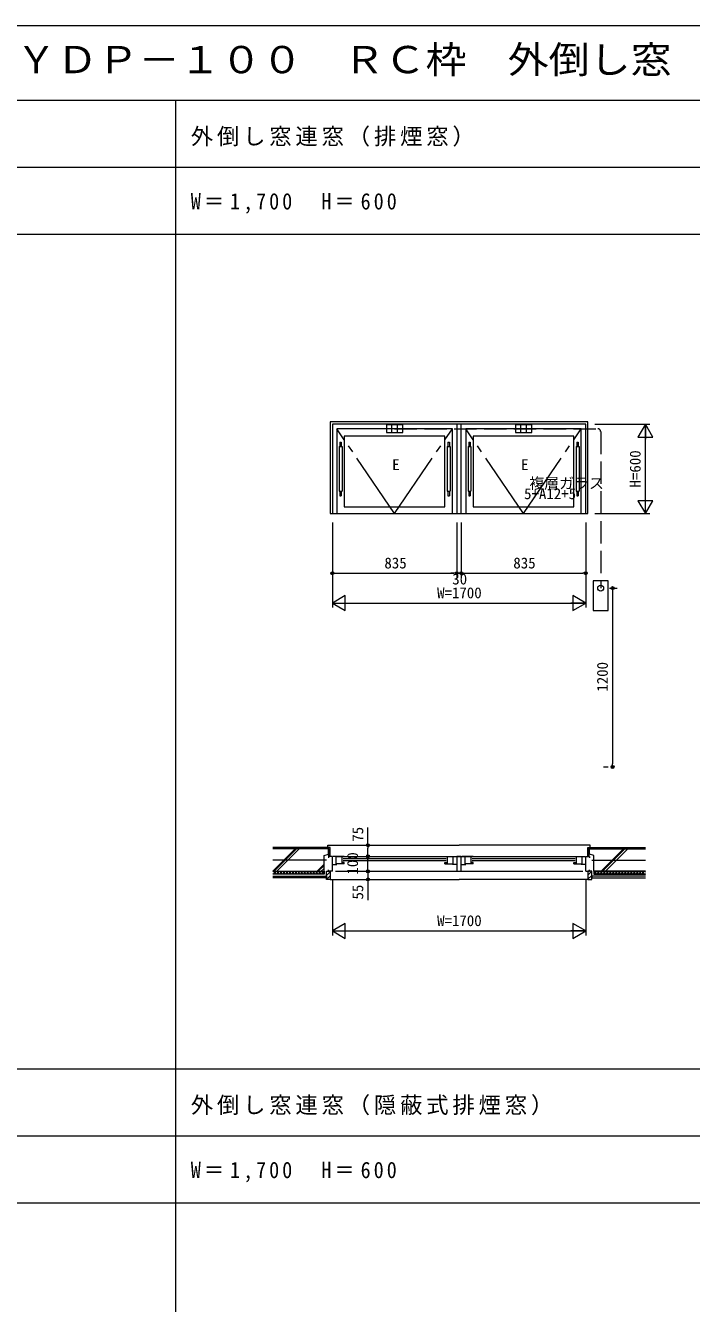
# Model space of a CAD drawing. Units: millimetres, scale not verified. Extents: x -14862 to 13831, y -10512 to 9500.
# Drawn here: x -10158 to -5691, y 925 to 9500 of the extents above; entities that cross this region are included whole.
import ezdxf
from ezdxf.enums import TextEntityAlignment as Align

# ---------------------------------------------------------------- set-up
doc = ezdxf.new("R2010")
doc.units = ezdxf.units.MM
doc.header["$LTSCALE"] = 50
doc.linetypes.add('CHAIN2', pattern=[12, 9, -1, 1, -1])
doc.linetypes.add('DASHED3', pattern=[4, 3, -1])
doc.layers.add('0-0_0', color=7, linetype='Continuous')
for name, color, linetype, lineweight in [('0-2_YKK_ZWAK', 7, 'Continuous', 9), ('0-3_YKK_11', 2, 'Continuous', 9), ('0-4_YKK_12', 7, 'Continuous', 9), ('0-5_YSS_K', 4, 'Continuous', 9), ('0-6_YKK_13', 3, 'Continuous', 9), ('0-7_YKK_D', 4, 'Continuous', 9)]:
    doc.layers.add(name, color=color, linetype=linetype, lineweight=lineweight)
doc.styles.add('ＭＳ ゴシック', font='')
doc.styles.get('ＭＳ ゴシック').set_extended_font_data('MS Gothic')

msp = doc.modelspace()

# ---------------------------------------------------------------- linework, layer by layer
at = {"layer": '0-2_YKK_ZWAK'}
for p, q in [((-14850, 9500), (13831.02, 9500)), ((-14850, 9000), (13650, 9000)), ((-9150, -10500), (-9150, 9000)), ((-14850, 8550), (13650, 8550)), ((-14850, 8100), (13650, 8100)), ((-14850, 2500), (13650, 2500)), ((-14850, 2050), (13650, 2050)), ((-14850, 1600), (13650, 1600))]:
    msp.add_line(p, q, dxfattribs=at)
at = {"layer": '0-3_YKK_11'}
for p, q in [((-6340, 6825), (-5970, 6825)), ((-6000, 6825), (-6050, 6738.4)), ((-5950, 6738.4), (-6000, 6825)), ((-6000, 6825), (-6000, 6725)), ((-6000, 6226), (-6000, 6824)), ((-6050, 6738.4), (-5950, 6738.4)), ((-6050, 6311.6), (-6000, 6225)), ((-5950, 6311.6), (-6050, 6311.6)), ((-6000, 6225), (-6000, 6325)), ((-6000, 6225), (-5950, 6311.6)), ((-6340, 6225), (-5970, 6225)), ((-8100, 6165), (-8100, 5595)), ((-8100, 6165), (-8100, 5795)), ((-7265, 6165), (-7265, 5795)), ((-7265, 6165), (-7265, 5795)), ((-7235, 6165), (-7235, 5795)), ((-7235, 6165), (-7235, 5795)), ((-6400, 6165), (-6400, 5595)), ((-6400, 6165), (-6400, 5795)), ((-8100, 5825), (-8080, 5825)), ((-8080, 5825), (-7285, 5825)), ((-7285, 5825), (-7305, 5825)), ((-7265, 5825), (-7285, 5825)), ((-7265, 5825), (-7285, 5825)), ((-7265, 5825), (-7235, 5825)), ((-7235, 5825), (-7215, 5825)), ((-7235, 5825), (-7215, 5825)), ((-7215, 5825), (-6420, 5825)), ((-7215, 5825), (-7195, 5825)), ((-6400, 5825), (-6420, 5825)), ((-8013.4, 5575), (-8013.4, 5675)), ((-6486.6, 5675), (-6486.6, 5575)), ((-6400, 5625), (-6486.6, 5675)), ((-6240, 5725), (-6190, 5725)), ((-6220, 5725), (-6220, 5705)), ((-6220, 5705), (-6220, 4545)), ((-8100, 5625), (-8000, 5625)), ((-8099, 5625), (-6401, 5625)), ((-6400, 5625), (-6500, 5625)), ((-6486.6, 5575), (-6400, 5625)), ((-6220, 4525), (-6220, 4545)), ((-6280, 4525), (-6250, 4525)), ((-7861, 4000), (-7861, 4117.71)), ((-7921, 4000), (-7891, 4000)), ((-7861, 4000), (-7861, 3980)), ((-7861, 3945), (-7861, 3980)), ((-7861, 3925), (-7861, 3945)), ((-7921, 3925), (-7891, 3925)), ((-7911, 3925), (-7891, 3925)), ((-7861, 3925), (-7861, 3905)), ((-7861, 3845), (-7861, 3905)), ((-7861, 3845), (-7861, 3865)), ((-7921, 3825), (-7891, 3825)), ((-7911, 3825), (-7891, 3825)), ((-7861, 3825), (-7861, 3845)), ((-7861, 3825), (-7861, 3845)), ((-7861, 3825), (-7861, 3770)), ((-8100, 3765), (-8100, 3395)), ((-8055, 3770), (-7831, 3770)), ((-6400, 3765), (-6400, 3395)), ((-8013.4, 3375), (-8013.4, 3475)), ((-6486.6, 3475), (-6486.6, 3375)), ((-6400, 3425), (-6486.6, 3475)), ((-8100, 3425), (-8013.4, 3375)), ((-8099, 3425), (-6401, 3425)), ((-6400, 3425), (-6500, 3425)), ((-6486.6, 3375), (-6400, 3425))]:
    msp.add_line(p, q, dxfattribs=at)
for points in [[(-8013.4, 5675), (-8100, 5625), (-8013.4, 5575)], [(-7861, 3770), (-7861, 3750), (-7861, 3632.29)], [(-8013.4, 3475), (-8100, 3425), (-8000, 3425)]]:
    msp.add_lwpolyline(points, dxfattribs=at)
for centre, radius in [((-8100, 5825), 10), ((-8100, 5825), 6.5), ((-7265, 5825), 10), ((-7265, 5825), 10), ((-7265, 5825), 6.5), ((-7265, 5825), 6.5), ((-7235, 5825), 10), ((-7235, 5825), 10), ((-7235, 5825), 6.5), ((-7235, 5825), 6.5), ((-6400, 5825), 10), ((-6400, 5825), 6.5), ((-6220, 5725), 10), ((-6220, 5725), 6.5), ((-6220, 4525), 10), ((-6220, 4525), 6.5), ((-7861, 4000), 10), ((-7861, 4000), 6.5), ((-7861, 3925), 10), ((-7861, 3925), 10), ((-7861, 3925), 6.5), ((-7861, 3925), 6.5), ((-7861, 3825), 10), ((-7861, 3825), 10), ((-7861, 3770), 10), ((-7861, 3825), 6.5), ((-7861, 3825), 6.5), ((-7861, 3770), 6.5)]:
    msp.add_circle(centre, radius, dxfattribs=at)
at = {"layer": '0-4_YKK_12'}
for p, q in [((-8115, 3985), (-8500, 3985)), ((-8123, 3977), (-8500, 3977)), ((-8350, 3975), (-8500, 3825)), ((-8125, 3975), (-8500, 3975)), ((-8341.51, 3975), (-8491.51, 3825)), ((-8321.72, 3975), (-8471.72, 3825)), ((-8445, 3985), (-8445, 3977)), ((-8435, 3985), (-8435, 3977)), ((-8335, 3985), (-8335, 3977)), ((-8325, 3985), (-8325, 3977)), ((-8225, 3985), (-8225, 3977)), ((-8215, 3985), (-8215, 3977)), ((-8130, 4000), (-7250, 4000)), ((-8130, 3985), (-8130, 4000)), ((-8125, 3940), (-8125, 3975)), ((-8123, 3925), (-8123, 3977)), ((-8115, 3925), (-8115, 3985)), ((-6370, 4000), (-7250, 4000)), ((-6385, 3985), (-6000, 3985)), ((-6385, 3925), (-6385, 3985)), ((-6377, 3977), (-6000, 3977)), ((-6377, 3925), (-6377, 3977)), ((-6375, 3975), (-6000, 3975)), ((-6375, 3940), (-6375, 3975)), ((-6370, 3985), (-6370, 4000)), ((-6296.98, 3825), (-6146.99, 3975)), ((-6288.5, 3825), (-6138.5, 3975)), ((-6285, 3985), (-6285, 3977)), ((-6275, 3985), (-6275, 3977)), ((-6268.7, 3825), (-6118.7, 3975)), ((-6175, 3985), (-6175, 3977)), ((-6165, 3985), (-6165, 3977)), ((-6065, 3985), (-6065, 3977)), ((-6055, 3985), (-6055, 3977)), ((-8155, 3873.02), (-8203.01, 3825)), ((-8155, 3864.53), (-8194.53, 3825)), ((-8155, 3930), (-8125, 3940)), ((-8155, 3825), (-8155, 3930)), ((-8115, 3925), (-8123, 3925)), ((-6385, 3925), (-6377, 3925)), ((-6345, 3930), (-6375, 3940)), ((-6345, 3825), (-6345, 3930)), ((-8500, 3825), (-8155, 3825)), ((-8495, 3825), (-8500, 3820)), ((-8495, 3805), (-8500, 3810)), ((-8155, 3805), (-8500, 3805)), ((-8500, 3792), (-8140, 3792)), ((-8140, 3780), (-8500, 3780)), ((-8475, 3825), (-8495, 3805)), ((-8475, 3805), (-8495, 3825)), ((-8455, 3825), (-8475, 3805)), ((-8455, 3805), (-8475, 3825)), ((-8435, 3825), (-8455, 3805)), ((-8435, 3805), (-8455, 3825)), ((-8415, 3825), (-8435, 3805)), ((-8415, 3805), (-8435, 3825)), ((-8395, 3825), (-8415, 3805)), ((-8395, 3805), (-8415, 3825)), ((-8375, 3825), (-8395, 3805)), ((-8375, 3805), (-8395, 3825)), ((-8355, 3825), (-8375, 3805)), ((-8355, 3805), (-8375, 3825)), ((-8335, 3825), (-8355, 3805)), ((-8335, 3805), (-8355, 3825)), ((-8315, 3825), (-8335, 3805)), ((-8315, 3805), (-8335, 3825)), ((-8295, 3825), (-8315, 3805)), ((-8295, 3805), (-8315, 3825)), ((-8275, 3825), (-8295, 3805)), ((-8275, 3805), (-8295, 3825)), ((-8255, 3825), (-8275, 3805)), ((-8255, 3805), (-8275, 3825)), ((-8235, 3825), (-8255, 3805)), ((-8235, 3805), (-8255, 3825)), ((-8215, 3825), (-8235, 3805)), ((-8215, 3805), (-8235, 3825)), ((-8195, 3825), (-8215, 3805)), ((-8195, 3805), (-8215, 3825)), ((-8175, 3825), (-8195, 3805)), ((-8175, 3805), (-8195, 3825)), ((-8155, 3825), (-8175, 3805)), ((-8155, 3805), (-8175, 3825)), ((-8155, 3844.73), (-8174.73, 3825)), ((-8155, 3825), (-8155, 3805)), ((-8140, 3770), (-8140, 3825)), ((-8140, 3825), (-8115, 3825)), ((-8140, 3796.72), (-8115, 3821.72)), ((-8140, 3792), (-8140, 3780)), ((-8138.43, 3770), (-8115, 3793.43)), ((-8115, 3825), (-8115, 3770)), ((-6385, 3825), (-6385, 3770)), ((-6360, 3825), (-6385, 3800)), ((-6360, 3825), (-6385, 3825)), ((-6360, 3796.72), (-6385, 3771.72)), ((-6360, 3770), (-6360, 3825)), ((-6000, 3792), (-6360, 3792)), ((-6360, 3792), (-6360, 3780)), ((-6360, 3780), (-6000, 3780)), ((-6000, 3825), (-6345, 3825)), ((-6345, 3825), (-6325, 3805)), ((-6345, 3805), (-6325, 3825)), ((-6345, 3825), (-6345, 3805)), ((-6345, 3805), (-6000, 3805)), ((-6325, 3825), (-6305, 3805)), ((-6325, 3805), (-6305, 3825)), ((-6305, 3825), (-6285, 3805)), ((-6305, 3805), (-6285, 3825)), ((-6285, 3825), (-6265, 3805)), ((-6285, 3805), (-6265, 3825)), ((-6265, 3825), (-6245, 3805)), ((-6265, 3805), (-6245, 3825)), ((-6245, 3825), (-6225, 3805)), ((-6245, 3805), (-6225, 3825)), ((-6225, 3825), (-6205, 3805)), ((-6225, 3805), (-6205, 3825)), ((-6205, 3825), (-6185, 3805)), ((-6205, 3805), (-6185, 3825)), ((-6185, 3825), (-6165, 3805)), ((-6185, 3805), (-6165, 3825)), ((-6165, 3825), (-6145, 3805)), ((-6165, 3805), (-6145, 3825)), ((-6145, 3825), (-6125, 3805)), ((-6145, 3805), (-6125, 3825)), ((-6125, 3825), (-6105, 3805)), ((-6125, 3805), (-6105, 3825)), ((-6105, 3825), (-6085, 3805)), ((-6105, 3805), (-6085, 3825)), ((-6085, 3825), (-6065, 3805)), ((-6085, 3805), (-6065, 3825)), ((-6065, 3825), (-6045, 3805)), ((-6065, 3805), (-6045, 3825)), ((-6045, 3825), (-6025, 3805)), ((-6045, 3805), (-6025, 3825)), ((-6025, 3825), (-6005, 3805)), ((-6025, 3805), (-6005, 3825)), ((-6005, 3825), (-6000, 3820)), ((-6005, 3805), (-6000, 3810)), ((-8115, 3770), (-8140, 3770)), ((-8115, 3770), (-7250, 3770)), ((-6385, 3770), (-7250, 3770)), ((-6385, 3770), (-6360, 3770))]:
    msp.add_line(p, q, dxfattribs=at)
at = {"layer": '0-4_YKK_12', "linetype": 'CHAIN2'}
for p, q in [((-8140, 3900), (-8500, 3900)), ((-6360, 3900), (-6000, 3900))]:
    msp.add_line(p, q, dxfattribs=at)
at = {"layer": '0-5_YSS_K'}
for p, q in [((-6385, 6840), (-8115, 6840)), ((-8115, 6840), (-8115, 6225)), ((-6400, 6825), (-8100, 6825)), ((-8100, 6825), (-8100, 6225)), ((-8070, 6795), (-8070, 6225)), ((-7295, 6795), (-8070, 6795)), ((-7295, 6225), (-7295, 6795)), ((-7265, 6825), (-7265, 6225)), ((-7235, 6825), (-7265, 6825)), ((-7235, 6225), (-7235, 6825)), ((-7205, 6795), (-7205, 6225)), ((-6430, 6795), (-7205, 6795)), ((-6430, 6225), (-6430, 6795)), ((-6400, 6225), (-6400, 6825)), ((-6385, 6225), (-6385, 6840)), ((-8020, 6745), (-8020, 6270)), ((-7345, 6745), (-8020, 6745)), ((-7345, 6270), (-7345, 6745)), ((-7155, 6745), (-7155, 6270)), ((-6480, 6745), (-7155, 6745)), ((-6480, 6270), (-6480, 6745)), ((-8020, 6270), (-7345, 6270)), ((-7155, 6270), (-6480, 6270)), ((-8115, 6225), (-6385, 6225)), ((-8100, 6225), (-6400, 6225)), ((-8070, 6225), (-7295, 6225)), ((-7265, 6225), (-7235, 6225)), ((-7205, 6225), (-6430, 6225))]:
    msp.add_line(p, q, dxfattribs=at)
at = {"layer": '0-5_YSS_K', "linetype": 'CHAIN2'}
for p, q in [((-7682.5, 6225), (-8070, 6795)), ((-7682.5, 6225), (-7295, 6795)), ((-6817.5, 6225), (-7205, 6795)), ((-6817.5, 6225), (-6430, 6795))]:
    msp.add_line(p, q, dxfattribs=at)
at = {"layer": '0-5_YSS_K', "linetype": 'DASHED3'}
for p, q in [((-7682.5, 6795), (-6320, 6795)), ((-6300, 6775), (-6300, 5725))]:
    msp.add_line(p, q, dxfattribs=at)
msp.add_arc((-6320, 6775), 20, 0, 90, dxfattribs=at)
at = {"layer": '0-6_YKK_13'}
for p, q in [((-7737.5, 6820), (-7737.5, 6770)), ((-7627.5, 6820), (-7737.5, 6820)), ((-7702.5, 6820), (-7702.5, 6770)), ((-7662.5, 6770), (-7662.5, 6820)), ((-7627.5, 6770), (-7627.5, 6820)), ((-6872.5, 6820), (-6872.5, 6770)), ((-6762.5, 6820), (-6872.5, 6820)), ((-6837.5, 6820), (-6837.5, 6770)), ((-6797.5, 6770), (-6797.5, 6820)), ((-6762.5, 6770), (-6762.5, 6820)), ((-8050, 6705), (-8050, 6675)), ((-8050, 6705), (-8040, 6705)), ((-8040, 6705), (-8040, 6675)), ((-7737.5, 6770), (-7627.5, 6770)), ((-7325, 6705), (-7325, 6675)), ((-7325, 6705), (-7315, 6705)), ((-7315, 6705), (-7315, 6675)), ((-7185, 6705), (-7185, 6675)), ((-7185, 6705), (-7175, 6705)), ((-7175, 6705), (-7175, 6675)), ((-6872.5, 6770), (-6762.5, 6770)), ((-6460, 6705), (-6460, 6675)), ((-6460, 6705), (-6450, 6705)), ((-6450, 6705), (-6450, 6675)), ((-8055, 6675), (-8055, 6375)), ((-8055, 6675), (-8035, 6675)), ((-8035, 6675), (-8035, 6375)), ((-7330, 6675), (-7330, 6375)), ((-7330, 6675), (-7310, 6675)), ((-7310, 6675), (-7310, 6375)), ((-7190, 6675), (-7190, 6375)), ((-7190, 6675), (-7170, 6675)), ((-7170, 6675), (-7170, 6375)), ((-6465, 6675), (-6465, 6375)), ((-6465, 6675), (-6445, 6675)), ((-6445, 6675), (-6445, 6375)), ((-8055, 6375), (-8035, 6375)), ((-8040, 6375), (-8040, 6345)), ((-7330, 6375), (-7310, 6375)), ((-7315, 6375), (-7315, 6345)), ((-7190, 6375), (-7170, 6375)), ((-7175, 6375), (-7175, 6345)), ((-6465, 6375), (-6445, 6375)), ((-6450, 6375), (-6450, 6345)), ((-6350, 5775), (-6350, 5575)), ((-6250, 5775), (-6350, 5775)), ((-6250, 5575), (-6250, 5775)), ((-6350, 5575), (-6250, 5575))]:
    msp.add_line(p, q, dxfattribs=at)
for points in [[(-8050, 6375), (-8050, 6345), (-8040, 6345)], [(-7325, 6375), (-7325, 6345), (-7315, 6345)], [(-7185, 6375), (-7185, 6345), (-7175, 6345)], [(-6460, 6375), (-6460, 6345), (-6450, 6345)]]:
    msp.add_lwpolyline(points, dxfattribs=at)
msp.add_circle((-6300, 5725), 20, dxfattribs=at)
at = {"layer": '0-7_YKK_D'}
for p, q in [((-8125, 3925), (-8125, 3916)), ((-8100, 3925), (-8125, 3925)), ((-8100, 3825), (-8100, 3925)), ((-8100, 3871), (-8070, 3871)), ((-8020, 3925), (-8095, 3925)), ((-8080, 3925), (-6420, 3925)), ((-8075, 3875), (-8075, 3925)), ((-8020, 3875), (-8075, 3875)), ((-8036, 3925), (-8036, 3875)), ((-8020, 3883), (-8036, 3883)), ((-8028, 3911), (-7337, 3911)), ((-8028, 3897), (-7337, 3897)), ((-8020, 3875), (-8020, 3883)), ((-7345, 3925), (-7270, 3925)), ((-7345, 3883), (-7329, 3883)), ((-7345, 3875), (-7345, 3883)), ((-7345, 3875), (-7290, 3875)), ((-7329, 3925), (-7329, 3875)), ((-7265, 3871), (-7295, 3871)), ((-7290, 3875), (-7290, 3925)), ((-7265, 3925), (-7265, 3825)), ((-7235, 3925), (-7265, 3925)), ((-7235, 3825), (-7235, 3925)), ((-7235, 3871), (-7205, 3871)), ((-7155, 3925), (-7230, 3925)), ((-7210, 3875), (-7210, 3925)), ((-7155, 3875), (-7210, 3875)), ((-7171, 3925), (-7171, 3875)), ((-7155, 3883), (-7171, 3883)), ((-7163, 3911), (-6472, 3911)), ((-7163, 3897), (-6472, 3897)), ((-7155, 3875), (-7155, 3883)), ((-6480, 3925), (-6405, 3925)), ((-6480, 3883), (-6464, 3883)), ((-6480, 3875), (-6480, 3883)), ((-6480, 3875), (-6425, 3875)), ((-6464, 3925), (-6464, 3875)), ((-6400, 3871), (-6430, 3871)), ((-6425, 3875), (-6425, 3925)), ((-6400, 3925), (-6375, 3925)), ((-6400, 3825), (-6400, 3925)), ((-6375, 3925), (-6375, 3916)), ((-8125, 3825), (-8125, 3834)), ((-8100, 3825), (-8125, 3825)), ((-8080, 3825), (-6420, 3825)), ((-7265, 3825), (-7235, 3825)), ((-6400, 3825), (-6375, 3825)), ((-6375, 3825), (-6375, 3834))]:
    msp.add_line(p, q, dxfattribs=at)

# ---------------------------------------------------------------- texts
at = {"layer": '0-0_0', "color": 3, "style": 'ＭＳ ゴシック', "width": 1.1}
msp.add_text('ＢＲＤＰＰＪ２２\u3000省エネ商品\u3000ＹＤＰ－１００\u3000ＲＣ枠\u3000外倒し窓', height=183.3, dxfattribs=at).set_placement((-14350, 9125), align=Align.BOTTOM_LEFT)
at = {"layer": '0-0_0', "char_height": 110, "attachment_point": 7, "style": 'ＭＳ ゴシック'}
for s, insert in [('\\T1.17;外倒し窓連窓（排煙窓）', (-9050, 8687.5)), ('\\T1.3;\\W0.9;W＝1,700\u3000H＝600', (-9050, 8237.5)), ('\\T1.17;外倒し窓連窓（隠蔽式排煙窓）', (-9050, 2187.5)), ('\\T1.3;\\W0.9;W＝1,700\u3000H＝600', (-9050, 1737.5))]:
    msp.add_mtext(s, dxfattribs=dict(at, insert=insert))
at = {"layer": '0-3_YKK_11', "color": 4, "style": 'ＭＳ ゴシック'}
for s, p in [('H=600', (-6010, 6400.43)), ('1200', (-6230, 5030.14)), ('75', (-7871, 4023.14)), ('100', (-7906, 3803)), ('55', (-7871, 3635.43))]:
    msp.add_text(s, height=73.31, rotation=90, dxfattribs=at).set_placement(p, align=Align.BOTTOM_LEFT)
for s, p in [('835', (-7751.07, 5835)), ('835', (-6886.07, 5835)), ('30', (-7295.71, 5727.5)), ('W=1700', (-7397.43, 5635)), ('W=1700', (-7397.43, 3435))]:
    msp.add_text(s, height=73.31, dxfattribs=at).set_placement(p, align=Align.BOTTOM_LEFT)
at = {"layer": '0-5_YSS_K', "style": 'ＭＳ ゴシック'}
for s, p in [('E', (-7698.5, 6495)), ('E', (-6833.5, 6495)), ('複層ガラス', (-6778.8, 6370)), ('5+A12+5', (-6814, 6300))]:
    msp.add_text(s, height=73.31, dxfattribs=at).set_placement(p, align=Align.BOTTOM_LEFT)

doc.saveas('drawing.dxf')
